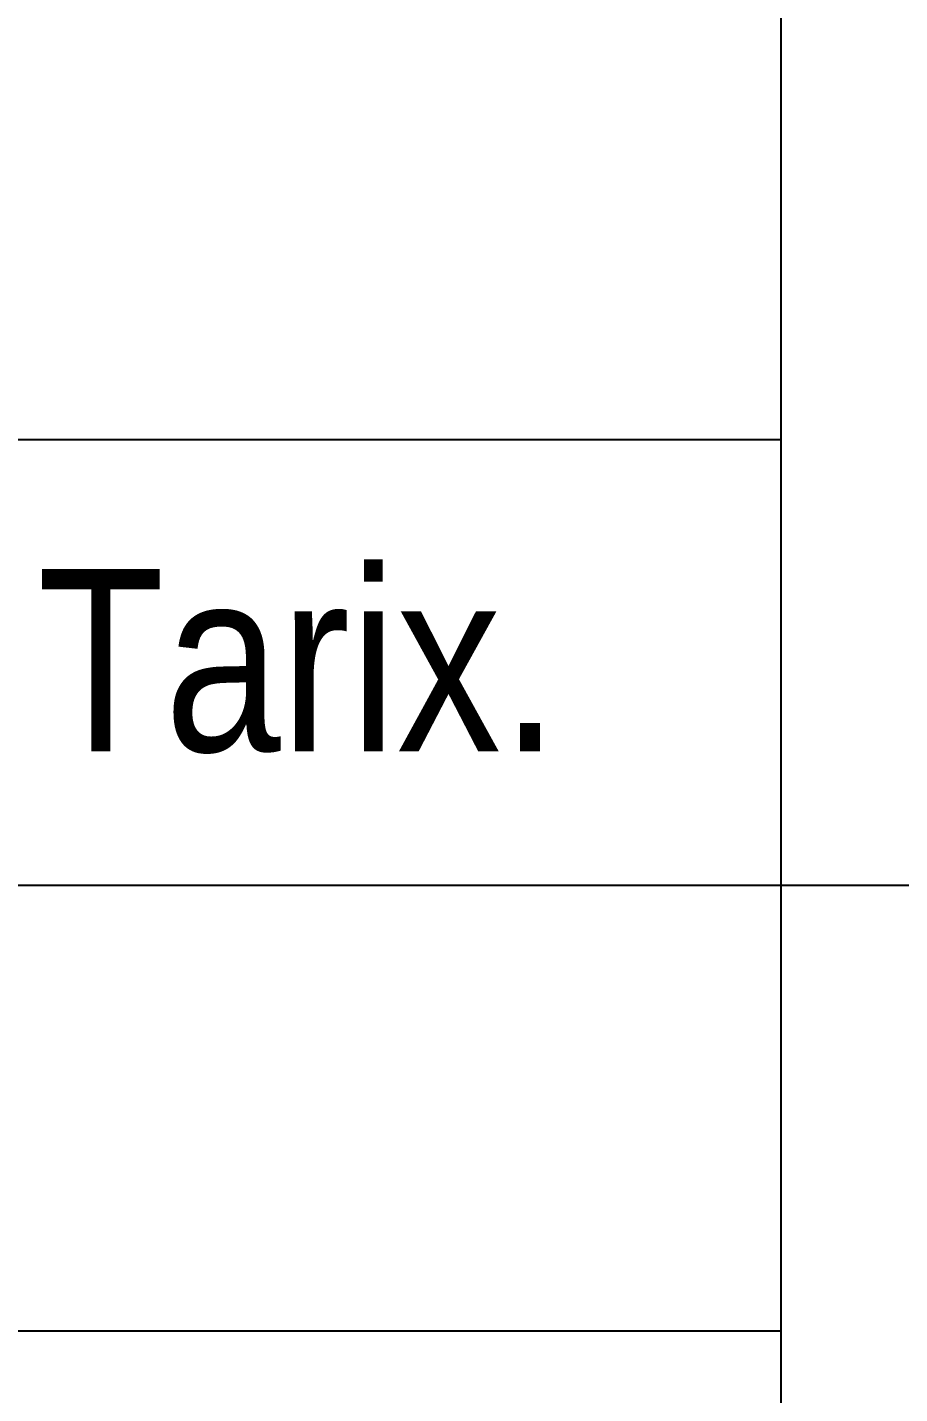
# Model space of a CAD drawing. Header units: millimetres. Extents: x 806395 to 2097197, y -233789 to 193681.
# Drawn here: x 2083254 to 2084276, y -230725 to -229124 of the extents above; entities that cross this region are included whole.
import ezdxf

# ---------------------------------------------------------------- set-up
doc = ezdxf.new("R2010")
doc.units = ezdxf.units.MM
doc.styles.add('style6', font='ARIALN.TTF', dxfattribs={"height": 300})

# ---------------------------------------------------------------- blocks, each defined once
blk = doc.blocks.new('ntnntyht')
at = {"lineweight": 25, "ltscale": 15}
for p, q in [((1990506.7, -44360.9), (1990506.7, -50106.1)), ((1983723.2, -46446.5), (1990506.7, -46446.5)), ((1983723.2, -46968.9), (1990506.7, -46968.9)), ((1990506.7, -46968.9), (2003044.1, -46968.9)), ((1983723.2, -47491.3), (1990506.7, -47491.3))]:
    blk.add_line(p, q, dxfattribs=at)
at = {"lineweight": 25, "insert": (1989635, -46598.5), "char_height": 213.61, "width": 6455.657, "attachment_point": 1, "style": 'style6'}
blk.add_mtext('Tarix.', dxfattribs=at)

msp = doc.modelspace()

# ---------------------------------------------------------------- block references
at = {"color": 3, "xscale": 0.9999482669425764, "yscale": 0.9999482669425764, "zscale": 0.9999482669425764}
msp.add_blockref('ntnntyht', (93733.084, -183162.666), dxfattribs=at)

doc.saveas('drawing.dxf')
